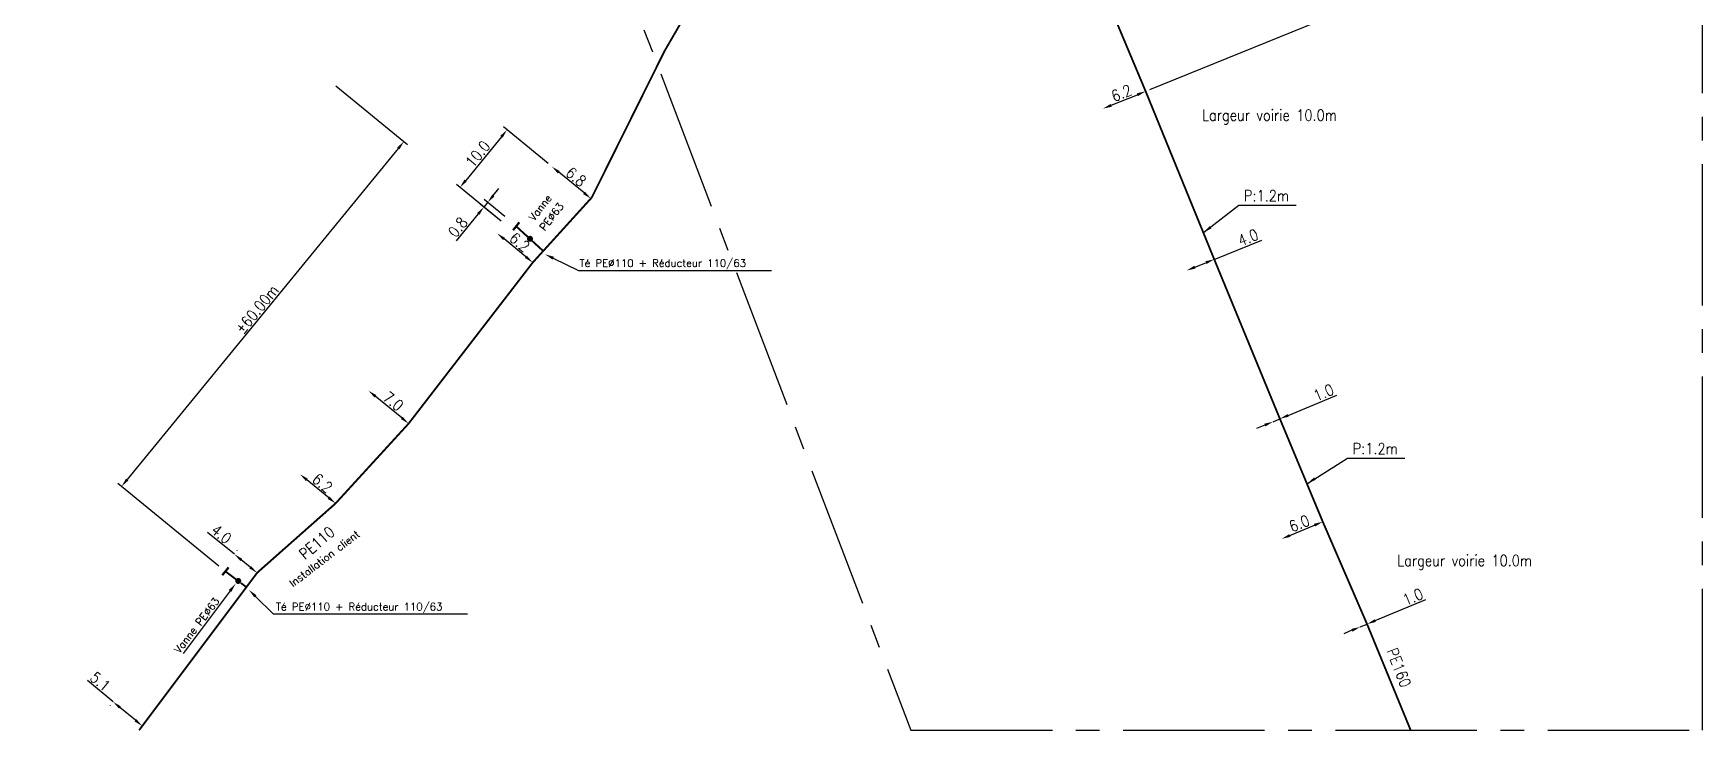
# Model space of a CAD drawing. Header units: millimetres. Extents: x 126999 to 128000, y 154000 to 155000.
# Drawn here: x 127775.3 to 128000, y 153999.8 to 154093.8 of the extents above; entities that cross this region are included whole.
import ezdxf
from ezdxf.enums import TextEntityAlignment as Align

# ---------------------------------------------------------------- set-up
doc = ezdxf.new("R2010")
doc.units = ezdxf.units.MM
doc.header["$PDMODE"] = 34
doc.linetypes.add('CENTER2', pattern=[28.575, 19.05, -3.175, 3.175, -3.175])
doc.layers.get('DEFPOINTS').update_dxf_attribs({"linetype": 'CONTINUOUS'})
for name, color, linetype in [('G_120', 4, 'CONTINUOUS'), ('G_300', 7, 'CONTINUOUS'), ('G_340', 7, 'CONTINUOUS')]:
    doc.layers.add(name, color=color, linetype=linetype)
doc.layers.add('G_990', color=7, linetype='CONTINUOUS', plot=False)
doc.styles.get("Standard").update_dxf_attribs({"font": 'romans.shx', "width": 0.85})
doc.linetypes.add('G_TYPB_PE', pattern='A,5,-0.3,["o",Standard,S=1.5,R=0,X=0,Y=-0.5],-1.65', length=6.95)
doc.dimstyles.get("Standard").update_dxf_attribs({"dimtxt": 1.5, "dimasz": 1.2, "dimexe": 0.625, "dimexo": 0.625, "dimgap": 0.25, "dimtad": 1, "dimdec": 1, "dimzin": 0, "dimdsep": 46, "dimtxsty": 'Standard', "dimcen": -0.5, "dimadec": 0, "dimazin": 0, "dimtfac": 1, "dimtdec": 1, "dimtmove": 0, "dimatfit": 3, "dimfxl": 1, "dimtolj": 1, "dimtzin": 0, "dimarcsym": 0})

# ---------------------------------------------------------------- blocks, each defined once
blk = doc.blocks.new('*D163')
at = {"layer": 'DEFPOINTS', "color": 0, "linetype": 'Continuous', "transparency": 16777216}
for p in [(127820.41, 154045.71), (127820.41, 154045.71), (127825.82, 154041.27)]:
    blk.add_point(p, dxfattribs=at)
at = {"layer": 'G_120', "color": 0, "linetype": 'Continuous', "lineweight": -2, "transparency": 16777216}
for p, q in [((127820.8, 154046.19), (127820.8, 154046.19)), ((127824.89, 154042.03), (127821.33, 154044.95)), ((127826.22, 154041.76), (127826.22, 154041.76))]:
    blk.add_line(p, q, dxfattribs=at)
at = {"layer": 'G_120', "color": 0, "linetype": 'Continuous', "transparency": 16777216}
for points in [[(127821.46, 154045.1), (127821.21, 154044.79), (127820.41, 154045.71)], [(127825.02, 154042.19), (127824.77, 154041.88), (127825.82, 154041.27)]]:
    blk.add_solid(points, dxfattribs=at)
at = {"layer": 'G_120', "color": 0, "linetype": 'Continuous', "transparency": 16777216, "insert": (127823.75, 154044.26), "char_height": 1.5, "attachment_point": 5, "rotation": 320.6832}
blk.add_mtext('\\A1;7.0', dxfattribs=at)
blk = doc.blocks.new('*D164')
at = {"layer": 'DEFPOINTS', "color": 0, "linetype": 'Continuous', "transparency": 16777216}
for p in [(127802.37, 154023.68), (127802.37, 154023.68), (127805.42, 154021.18)]:
    blk.add_point(p, dxfattribs=at)
at = {"layer": 'G_120', "color": 0, "linetype": 'Continuous', "lineweight": -2, "transparency": 16777216}
for p, q in [((127802.37, 154023.68), (127798.76, 154026.63)), ((127802.76, 154024.16), (127802.76, 154024.17)), ((127804.5, 154021.94), (127803.3, 154022.92)), ((127805.82, 154021.66), (127805.82, 154021.66))]:
    blk.add_line(p, q, dxfattribs=at)
at = {"layer": 'G_120', "color": 0, "linetype": 'Continuous', "transparency": 16777216}
for points in [[(127803.42, 154023.08), (127803.17, 154022.77), (127802.37, 154023.68)], [(127804.62, 154022.09), (127804.37, 154021.79), (127805.42, 154021.18)]]:
    blk.add_solid(points, dxfattribs=at)
at = {"layer": 'G_120', "color": 0, "linetype": 'Continuous', "transparency": 16777216, "insert": (127800.62, 154026.4), "char_height": 1.5, "attachment_point": 5, "rotation": 320.6832}
blk.add_mtext('\\A1;4.0', dxfattribs=at)
blk = doc.blocks.new('*D165')
at = {"layer": 'DEFPOINTS', "color": 0, "linetype": 'Continuous', "transparency": 16777216}
for p in [(127811.19, 154034.46), (127811.19, 154034.46), (127815.99, 154030.53)]:
    blk.add_point(p, dxfattribs=at)
at = {"layer": 'G_120', "color": 0, "linetype": 'Continuous', "lineweight": -2, "transparency": 16777216}
blk.add_line((127815.06, 154031.29), (127812.12, 154033.7), dxfattribs=at)
at = {"layer": 'G_120', "color": 0, "linetype": 'Continuous', "transparency": 16777216}
for points in [[(127812.25, 154033.85), (127811.99, 154033.54), (127811.19, 154034.46)], [(127815.19, 154031.44), (127814.93, 154031.13), (127815.99, 154030.53)]]:
    blk.add_solid(points, dxfattribs=at)
at = {"layer": 'G_120', "color": 0, "linetype": 'Continuous', "transparency": 16777216, "insert": (127814.22, 154033.26), "char_height": 1.5, "attachment_point": 5, "rotation": 320.6832}
blk.add_mtext('\\A1;6.2', dxfattribs=at)
blk = doc.blocks.new('*D166')
at = {"layer": 'DEFPOINTS', "color": 0, "linetype": 'Continuous', "transparency": 16777216}
for p in [(127837.74, 154066.87), (127837.74, 154066.87), (127842.53, 154062.94)]:
    blk.add_point(p, dxfattribs=at)
at = {"layer": 'G_120', "color": 0, "linetype": 'Continuous', "lineweight": -2, "transparency": 16777216}
blk.add_line((127841.61, 154063.7), (127838.67, 154066.11), dxfattribs=at)
at = {"layer": 'G_120', "color": 0, "linetype": 'Continuous', "transparency": 16777216}
for points in [[(127838.79, 154066.26), (127838.54, 154065.95), (127837.74, 154066.87)], [(127841.73, 154063.86), (127841.48, 154063.55), (127842.53, 154062.94)]]:
    blk.add_solid(points, dxfattribs=at)
at = {"layer": 'G_120', "color": 0, "linetype": 'Continuous', "transparency": 16777216, "insert": (127840.77, 154065.68), "char_height": 1.5, "attachment_point": 5, "rotation": 320.6832}
blk.add_mtext('\\A1;6.2', dxfattribs=at)
blk = doc.blocks.new('*D167')
at = {"layer": 'DEFPOINTS', "color": 0, "linetype": 'Continuous', "transparency": 16777216}
for p in [(127786.04, 154003.83), (127786.06, 154003.86), (127789.99, 154000.61)]:
    blk.add_point(p, dxfattribs=at)
at = {"layer": 'G_120', "color": 0, "linetype": 'Continuous', "lineweight": -2, "transparency": 16777216}
for p, q in [((127786.04, 154003.83), (127782.59, 154006.68)), ((127785.66, 154003.38), (127785.64, 154003.35)), ((127789.05, 154001.35), (127786.96, 154003.07)), ((127789.6, 154000.13), (127789.57, 154000.1))]:
    blk.add_line(p, q, dxfattribs=at)
at = {"layer": 'G_120', "color": 0, "linetype": 'Continuous', "transparency": 16777216}
for points in [[(127787.09, 154003.22), (127786.84, 154002.91), (127786.04, 154003.83)], [(127789.17, 154001.5), (127788.92, 154001.19), (127789.97, 154000.58)]]:
    blk.add_solid(points, dxfattribs=at)
at = {"layer": 'G_120', "color": 0, "linetype": 'Continuous', "transparency": 16777216, "insert": (127784.31, 154006.56), "char_height": 1.5, "attachment_point": 5, "rotation": 320.4429}
blk.add_mtext('\\A1;5.1', dxfattribs=at)
blk = doc.blocks.new('*D168')
at = {"layer": 'DEFPOINTS', "color": 0, "linetype": 'Continuous', "transparency": 16777216}
for p in [(127815.55, 154087.13), (127787.18, 154032.81), (127800.74, 154021.7)]:
    blk.add_point(p, dxfattribs=at)
at = {"layer": 'G_120', "color": 0, "linetype": 'Continuous', "lineweight": -2, "transparency": 16777216}
for p, q in [((127816.03, 154086.73), (127825.68, 154078.83)), ((127824.43, 154078.3), (127787.94, 154033.74)), ((127800.26, 154022.09), (127786.69, 154033.21))]:
    blk.add_line(p, q, dxfattribs=at)
at = {"layer": 'G_120', "color": 0, "linetype": 'Continuous', "transparency": 16777216}
for points in [[(127824.28, 154078.43), (127824.59, 154078.17), (127825.19, 154079.23)], [(127787.78, 154033.87), (127788.09, 154033.61), (127787.18, 154032.81)]]:
    blk.add_solid(points, dxfattribs=at)
at = {"layer": 'G_120', "color": 0, "linetype": 'Continuous', "transparency": 16777216, "insert": (127805.41, 154056.65), "char_height": 1.5, "attachment_point": 5, "rotation": 50.6832}
blk.add_mtext('\\A1;%%P60.00m', dxfattribs=at)
blk = doc.blocks.new('*D169')
at = {"layer": 'DEFPOINTS', "color": 0, "linetype": 'Continuous', "transparency": 16777216}
for p in [(127835.96, 154070.41), (127838.76, 154068.12), (127839.27, 154068.74)]:
    blk.add_point(p, dxfattribs=at)
at = {"layer": 'G_120', "color": 0, "linetype": 'Continuous', "lineweight": -2, "transparency": 16777216}
for p, q in [((127837.22, 154071.96), (127837.98, 154072.89)), ((127835.2, 154069.48), (127832.21, 154065.84)), ((127838.28, 154068.51), (127835.47, 154070.81)), ((127836.46, 154071.03), (127835.96, 154070.41)), ((127838.78, 154069.13), (127835.98, 154071.43))]:
    blk.add_line(p, q, dxfattribs=at)
at = {"layer": 'G_120', "color": 0, "linetype": 'Continuous', "transparency": 16777216}
for points in [[(127837.07, 154072.09), (127837.38, 154071.83), (127836.46, 154071.03)], [(127835.04, 154069.61), (127835.35, 154069.36), (127835.96, 154070.41)]]:
    blk.add_solid(points, dxfattribs=at)
at = {"layer": 'G_120', "color": 0, "linetype": 'Continuous', "transparency": 16777216, "insert": (127832.44, 154067.7), "char_height": 1.5, "attachment_point": 5, "rotation": 50.6832}
blk.add_mtext('\\A1;0.8', dxfattribs=at)
blk = doc.blocks.new('*D170')
at = {"layer": 'DEFPOINTS', "color": 0, "linetype": 'Continuous', "transparency": 16777216}
for p in [(127845.1, 154075.85), (127832.74, 154073.05), (127838.76, 154068.12)]:
    blk.add_point(p, dxfattribs=at)
at = {"layer": 'G_120', "color": 0, "linetype": 'Continuous', "lineweight": -2, "transparency": 16777216}
for p, q in [((127844.61, 154076.25), (127838.59, 154081.18)), ((127838.31, 154079.86), (127833.5, 154073.98)), ((127838.28, 154068.51), (127832.25, 154073.45))]:
    blk.add_line(p, q, dxfattribs=at)
at = {"layer": 'G_120', "color": 0, "linetype": 'Continuous', "transparency": 16777216}
for points in [[(127838.16, 154079.99), (127838.47, 154079.73), (127839.07, 154080.79)], [(127833.34, 154074.11), (127833.65, 154073.85), (127832.74, 154073.05)]]:
    blk.add_solid(points, dxfattribs=at)
at = {"layer": 'G_120', "color": 0, "linetype": 'Continuous', "transparency": 16777216, "insert": (127835.13, 154077.55), "char_height": 1.5, "attachment_point": 5, "rotation": 50.6832}
blk.add_mtext('\\A1;10.0', dxfattribs=at)
blk = doc.blocks.new('*D175')
at = {"layer": 'DEFPOINTS', "color": 0, "linetype": 'Continuous', "transparency": 16777216}
for p in [(127845.1, 154075.85), (127845.1, 154075.85), (127850.36, 154071.55)]:
    blk.add_point(p, dxfattribs=at)
at = {"layer": 'G_120', "color": 0, "linetype": 'Continuous', "lineweight": -2, "transparency": 16777216}
blk.add_line((127849.43, 154072.31), (127846.02, 154075.09), dxfattribs=at)
at = {"layer": 'G_120', "color": 0, "linetype": 'Continuous', "transparency": 16777216}
for points in [[(127846.15, 154075.25), (127845.9, 154074.94), (127845.1, 154075.85)], [(127849.56, 154072.46), (127849.3, 154072.15), (127850.36, 154071.55)]]:
    blk.add_solid(points, dxfattribs=at)
at = {"layer": 'G_120', "color": 0, "linetype": 'Continuous', "transparency": 16777216, "insert": (127848.36, 154074.47), "char_height": 1.5, "attachment_point": 5, "rotation": 320.6832}
blk.add_mtext('\\A1;6.8', dxfattribs=at)
blk = doc.blocks.new('*D61')
at = {"layer": 'DEFPOINTS', "color": 0, "linetype": 'Continuous', "transparency": 16777216}
for p in [(127934.26, 154063.37), (127930.55, 154061.87), (127930.55, 154061.87)]:
    blk.add_point(p, dxfattribs=at)
at = {"layer": 'G_120', "color": 0, "linetype": 'Continuous', "lineweight": -2, "transparency": 16777216}
for p, q in [((127934.26, 154063.37), (127940.66, 154065.97)), ((127931.66, 154062.32), (127933.15, 154062.92))]:
    blk.add_line(p, q, dxfattribs=at)
at = {"layer": 'G_120', "color": 0, "linetype": 'Continuous', "transparency": 16777216}
for points in [[(127931.59, 154062.51), (127931.74, 154062.13), (127930.55, 154061.87)], [(127933.07, 154063.11), (127933.22, 154062.74), (127934.26, 154063.37)]]:
    blk.add_solid(points, dxfattribs=at)
at = {"layer": 'G_120', "color": 0, "linetype": 'Continuous', "transparency": 16777216, "insert": (127938.81, 154066.3), "char_height": 1.5, "attachment_point": 5, "rotation": 22.0911}
blk.add_mtext('\\A1;4.0', dxfattribs=at)
blk = doc.blocks.new('*D69')
at = {"layer": 'DEFPOINTS', "color": 0, "linetype": 'Continuous', "transparency": 16777216}
for p in [(127925.03, 154085.98), (127925.03, 154085.98), (127919.28, 154083.65)]:
    blk.add_point(p, dxfattribs=at)
at = {"layer": 'G_120', "color": 0, "linetype": 'Continuous', "lineweight": -2, "transparency": 16777216}
blk.add_line((127920.39, 154084.1), (127923.91, 154085.53), dxfattribs=at)
at = {"layer": 'G_120', "color": 0, "linetype": 'Continuous', "transparency": 16777216}
for points in [[(127923.84, 154085.71), (127923.99, 154085.34), (127925.03, 154085.98)], [(127920.32, 154084.28), (127920.47, 154083.91), (127919.28, 154083.65)]]:
    blk.add_solid(points, dxfattribs=at)
at = {"layer": 'G_120', "color": 0, "linetype": 'Continuous', "transparency": 16777216, "insert": (127921.78, 154085.74), "char_height": 1.5, "attachment_point": 5, "rotation": 22.0911}
blk.add_mtext('\\A1;6.2', dxfattribs=at)
blk = doc.blocks.new('*D77')
at = {"layer": 'DEFPOINTS', "color": 0, "linetype": 'Continuous', "transparency": 16777216}
for p in [(127907.79, 154208.49), (127867.25, 154192.04), (127925.03, 154085.98)]:
    blk.add_point(p, dxfattribs=at)
at = {"layer": 'G_120', "color": 0, "linetype": 'Continuous', "lineweight": -2, "transparency": 16777216}
for p, q in [((127867.83, 154192.27), (127908.37, 154208.73)), ((127952.47, 154098.41), (127908.24, 154207.38)), ((127925.6, 154086.21), (127953.5, 154097.53))]:
    blk.add_line(p, q, dxfattribs=at)
at = {"layer": 'G_120', "color": 0, "linetype": 'Continuous', "transparency": 16777216}
for points in [[(127908.43, 154207.45), (127908.06, 154207.3), (127907.79, 154208.49)], [(127952.66, 154098.49), (127952.29, 154098.34), (127952.92, 154097.3)]]:
    blk.add_solid(points, dxfattribs=at)
at = {"layer": 'G_120', "color": 0, "linetype": 'Continuous', "transparency": 16777216, "insert": (127931.28, 154153.27), "char_height": 1.5, "attachment_point": 5, "rotation": 292.0911}
blk.add_mtext('\\A1;120.0', dxfattribs=at)
blk = doc.blocks.new('*D78')
at = {"layer": 'DEFPOINTS', "color": 0, "linetype": 'Continuous', "transparency": 16777216}
for p in [(127942.18, 154041.52), (127943.1, 154041.91), (127943.1, 154041.91)]:
    blk.add_point(p, dxfattribs=at)
at = {"layer": 'G_120', "color": 0, "linetype": 'Continuous', "lineweight": -2, "transparency": 16777216}
for p, q in [((127944.21, 154042.37), (127950.75, 154045.1)), ((127941.07, 154041.06), (127939.97, 154040.6)), ((127942.18, 154041.52), (127943.1, 154041.91))]:
    blk.add_line(p, q, dxfattribs=at)
at = {"layer": 'G_120', "color": 0, "linetype": 'Continuous', "transparency": 16777216}
for points in [[(127944.13, 154042.55), (127944.29, 154042.19), (127943.1, 154041.91)], [(127941, 154041.25), (127941.15, 154040.88), (127942.18, 154041.52)]]:
    blk.add_solid(points, dxfattribs=at)
at = {"layer": 'G_120', "color": 0, "linetype": 'Continuous', "transparency": 16777216, "insert": (127948.98, 154045.45), "char_height": 1.5, "attachment_point": 5, "rotation": 22.6529}
blk.add_mtext('\\A1;1.0', dxfattribs=at)
blk = doc.blocks.new('*D79')
at = {"layer": 'DEFPOINTS', "color": 0, "linetype": 'Continuous', "transparency": 16777216}
for p in [(127948.87, 154028.06), (127948.87, 154028.06), (127943.33, 154025.75)]:
    blk.add_point(p, dxfattribs=at)
at = {"layer": 'G_120', "color": 0, "linetype": 'Continuous', "lineweight": -2, "transparency": 16777216}
blk.add_line((127944.44, 154026.21), (127947.76, 154027.6), dxfattribs=at)
at = {"layer": 'G_120', "color": 0, "linetype": 'Continuous', "transparency": 16777216}
for points in [[(127947.68, 154027.78), (127947.83, 154027.41), (127948.87, 154028.06)], [(127944.36, 154026.39), (127944.51, 154026.03), (127943.33, 154025.75)]]:
    blk.add_solid(points, dxfattribs=at)
at = {"layer": 'G_120', "color": 0, "linetype": 'Continuous', "transparency": 16777216, "insert": (127945.71, 154027.83), "char_height": 1.5, "attachment_point": 5, "rotation": 22.6529}
blk.add_mtext('\\A1;6.0', dxfattribs=at)
blk = doc.blocks.new('*D80')
at = {"layer": 'DEFPOINTS', "color": 0, "linetype": 'Continuous', "transparency": 16777216}
for p in [(127953.91, 154013.91), (127954.83, 154014.29), (127954.83, 154014.29)]:
    blk.add_point(p, dxfattribs=at)
at = {"layer": 'G_120', "color": 0, "linetype": 'Continuous', "lineweight": -2, "transparency": 16777216}
for p, q in [((127955.94, 154014.76), (127962.76, 154017.6)), ((127952.8, 154013.45), (127951.69, 154012.99)), ((127953.91, 154013.91), (127954.83, 154014.29))]:
    blk.add_line(p, q, dxfattribs=at)
at = {"layer": 'G_120', "color": 0, "linetype": 'Continuous', "transparency": 16777216}
for points in [[(127952.72, 154013.63), (127952.88, 154013.26), (127953.91, 154013.91)], [(127955.86, 154014.94), (127956.02, 154014.57), (127954.83, 154014.29)]]:
    blk.add_solid(points, dxfattribs=at)
at = {"layer": 'G_120', "color": 0, "linetype": 'Continuous', "transparency": 16777216, "insert": (127960.99, 154017.95), "char_height": 1.5, "attachment_point": 5, "rotation": 22.6529}
blk.add_mtext('\\A1;1.0', dxfattribs=at)

msp = doc.modelspace()

# ---------------------------------------------------------------- linework, layer by layer
at = {"layer": 'G_120', "linetype": 'G_TYPB_PE', "const_width": 0.25, "flags": 128}
msp.add_lwpolyline([(127960.73, 153999.94), (127960.73, 153999.94), (127954.83, 154014.29), (127948.87, 154028.06), (127943.1, 154041.91), (127934.26, 154063.37), (127934.26, 154063.37), (127934.26, 154063.37), (127925.03, 154085.98), (127917.28, 154104.42), (127909.76, 154122.95), (127902, 154141.38), (127894.51, 154159.93), (127886.93, 154178.44), (127879.39, 154196.96), (127871.91, 154215.51), (127864.32, 154234.01), (127857.06, 154251.63), (127849.56, 154270.18), (127846.01, 154279.53), (127842.22, 154288.79), (127834.45, 154307.22), (127828.85, 154320.86)], dxfattribs=at)
at = {"layer": 'G_120', "linetype": 'G_TYPB_PE', "const_width": 0.25}
msp.add_lwpolyline([(127865.03, 154145.99), (127869.8, 154140.72), (127883.18, 154126.89, -0.34877), (127883.95, 154121.84, 0.008741), (127863.97, 154097.79), (127860.27, 154091.4), (127859.32, 154089.49)], format="xyb", dxfattribs=at)
msp.add_lwpolyline([(127859.32, 154089.49), (127850.48, 154071.7), (127842.53, 154062.94), (127825.82, 154041.27), (127815.99, 154030.53), (127805.42, 154021.18), (127789.54, 154000)], dxfattribs=at)
at = {"layer": 'G_120', "linetype": 'Continuous', "const_width": 0.25, "flags": 128}
for points in [[(127840.29, 154067.82), (127841.87, 154066.38)], [(127842.43, 154065.87), (127843.94, 154064.49)], [(127801.25, 154021.31), (127802.6, 154020.3)], [(127803.24, 154019.82), (127803.99, 154019.26)]]:
    msp.add_lwpolyline(points, dxfattribs=at)
at = {"layer": 'G_300', "linetype": 'Continuous', "const_width": 0.3, "flags": 128}
for points in [[(127840.72, 154068.35), (127839.87, 154067.28)], [(127801.59, 154021.92), (127800.73, 154020.86)]]:
    msp.add_lwpolyline(points, dxfattribs=at)
at = {"layer": 'G_300', "linetype": 'Continuous', "const_width": 0.4, "flags": 128}
for points in [[(127841.96, 154066.14, 1), (127842.36, 154066.14, 1)], [(127802.69, 154020.09, 1), (127803.09, 154020.09, 1)]]:
    msp.add_lwpolyline(points, format="xyb", close=True, dxfattribs=at)
at = {"layer": 'G_300', "linetype": 'Continuous'}
msp.add_lwpolyline([(127801.79, 154018.74), (127795.46, 154010.34)], dxfattribs=at)
msp.add_solid([(127801.62, 154018.87), (127802.54, 154019.74), (127801.96, 154018.62)], dxfattribs=at)
at = {"layer": 'G_340', "linetype": 'Continuous'}
for points in [[(127845.29, 154063.52), (127848.68, 154061.88), (127874.66, 154061.88)], [(127805.21, 154018.02), (127807.59, 154015.68), (127833.74, 154015.68)]]:
    msp.add_lwpolyline(points, dxfattribs=at)
for points in [[(127845.2, 154063.33), (127844.16, 154064.07), (127845.38, 154063.71)], [(127805.06, 154017.87), (127804.32, 154018.89), (127805.36, 154018.16)]]:
    msp.add_solid(points, dxfattribs=at)
at = {"layer": 'G_990', "linetype": 'CENTER2'}
msp.add_lwpolyline([(127000, 154302.45), (127300.37, 154503.88), (127565.93, 154543.05), (127717.28, 154462.14), (127893.42, 154000), (128000, 154000), (128000, 155000), (127000, 155000), (127000, 154302.45)], dxfattribs=at)

# ---------------------------------------------------------------- texts
at = {"layer": 'G_120', "linetype": 'Continuous'}
msp.add_text('Installation client', height=1, rotation=37.4648, dxfattribs=at).set_placement((127810.25, 154019.23))
at = {"layer": 'G_120', "linetype": 'G_TYPB_PE', "width": 0.85}
msp.add_text('PE110', height=1.5, rotation=40.7316, dxfattribs=at).set_placement((127813.46, 154025.21), align=Align.MIDDLE)
at = {"layer": 'G_120', "linetype": 'Continuous', "width": 0.85}
msp.add_text('PE160', height=1.5, rotation=291.1777, dxfattribs=at).set_placement((127959.13, 154008.43), align=Align.MIDDLE)
at = {"layer": 'G_120', "linetype": 'Continuous', "char_height": 1.5, "attachment_point": 1}
for s, insert in [('\\A1;Largeur voirie 10.0m', (127932.63, 154083.52)), ('\\A1;P:1.2m', (127938.27, 154072.68)), ('\\A1;P:1.2m', (127952.9, 154038.65)), ('\\A1;Largeur voirie 10.0m', (127958.9, 154023.59))]:
    msp.add_mtext(s, dxfattribs=dict(at, insert=insert))
at = {"layer": 'G_300', "linetype": 'Continuous'}
for s, rotation, p in [('Vanne ', 52, (127842.71, 154068.45)), ('PE%%C63', 52, (127844.14, 154067.11)), ('Vanne PE%%C63', 52.5, (127794.98, 154010.26))]:
    msp.add_text(s, height=1, rotation=rotation, dxfattribs=at).set_placement(p)
at = {"layer": 'G_340', "linetype": 'Continuous'}
for p in [(127848.82, 154062.37), (127807.96, 154016.13)]:
    msp.add_text('Té PE%%C110 + Réducteur 110/63', height=1, dxfattribs=at).set_placement(p)

# ---------------------------------------------------------------- dimensions: what is measured, and where the dimension line sits
at = {"layer": 'G_120', "linetype": 'Continuous'}
for base, p1, p2, angle, picture, middle, dimtype in [((127907.79, 154208.49), (127925.03, 154085.98), (127867.25, 154192.04), 112.0911, '*D77', (127930.36, 154152.9), 160), ((127925.03, 154085.98), (127919.28, 154083.65), (127925.03, 154085.98), 22.0911, '*D69', (127922.15, 154084.81), 161), ((127835.96, 154070.41), (127839.27, 154068.74), (127838.76, 154068.12), 230.6832, '*D169', (127833.22, 154067.07), 160), ((127930.55, 154061.87), (127934.26, 154063.37), (127930.55, 154061.87), 202.0911, '*D61', (127939.19, 154065.37), 161), ((127943.1, 154041.91), (127942.18, 154041.52), (127943.1, 154041.91), 22.6529, '*D78', (127949.37, 154044.52), 161), ((127948.87, 154028.06), (127943.33, 154025.75), (127948.87, 154028.06), 22.6529, '*D79', (127946.1, 154026.9), 161), ((127802.37, 154023.68), (127805.42, 154021.18), (127802.37, 154023.68), 140.6832, '*D164', (127799.99, 154025.63), 161), ((127954.83, 154014.29), (127953.91, 154013.91), (127954.83, 154014.29), 22.6529, '*D80', (127961.38, 154017.03), 161), ((127786.04, 154003.83), (127789.99, 154000.61), (127786.06, 154003.86), 140.4429, '*D167', (127783.67, 154005.79), 161)]:
    dim = msp.add_linear_dim(base=base, p1=p1, p2=p2, angle=angle, dimstyle='Standard', dxfattribs=at)
    dim.commit()
    dim.dimension.update_dxf_attribs({"geometry": picture, "text_midpoint": middle, "dimtype": dimtype})
dim = msp.add_linear_dim(base=(127787.18, 154032.81), p1=(127815.55, 154087.13), p2=(127800.74, 154021.7), angle=230.6832, text='%%P60.00m', dimstyle='Standard', dxfattribs=at)
dim.commit()
dim.dimension.update_dxf_attribs({"geometry": '*D168', "text_midpoint": (127805.41, 154056.65)})
dim = msp.add_linear_dim(base=(127832.74, 154073.05), p1=(127845.1, 154075.85), p2=(127838.76, 154068.12), angle=230.6832, dimstyle='Standard', dxfattribs=at)
dim.commit()
dim.dimension.update_dxf_attribs({"geometry": '*D170', "text_midpoint": (127835.13, 154077.55)})
for p1, p2, picture, middle in [((127850.36, 154071.55), (127845.1, 154075.85), '*D175', (127848.36, 154074.47)), ((127842.53, 154062.94), (127837.74, 154066.87), '*D166', (127840.77, 154065.68)), ((127825.82, 154041.27), (127820.41, 154045.71), '*D163', (127823.75, 154044.26)), ((127815.99, 154030.53), (127811.19, 154034.46), '*D165', (127814.22, 154033.26))]:
    dim = msp.add_aligned_dim(p1=p1, p2=p2, distance=0, dimstyle='Standard', dxfattribs=at)
    dim.commit()
    dim.dimension.update_dxf_attribs({"geometry": picture, "text_midpoint": middle})

# ---------------------------------------------------------------- leaders
at = {"layer": 'G_120', "linetype": 'Continuous', "annotation_type": 0, "has_hookline": 1, "hookline_direction": 0, "text_width": 6.25}
for points in [[(127932.82, 154066.96), (127937.58, 154070.66), (127938.78, 154070.66)], [(127946.8, 154033.22), (127952.22, 154036.63), (127953.42, 154036.63)]]:
    msp.add_leader(points, dimstyle='Standard', override={"dimgap": 0.25, "dimtad": 1}, dxfattribs=at)

doc.saveas('drawing.dxf')
